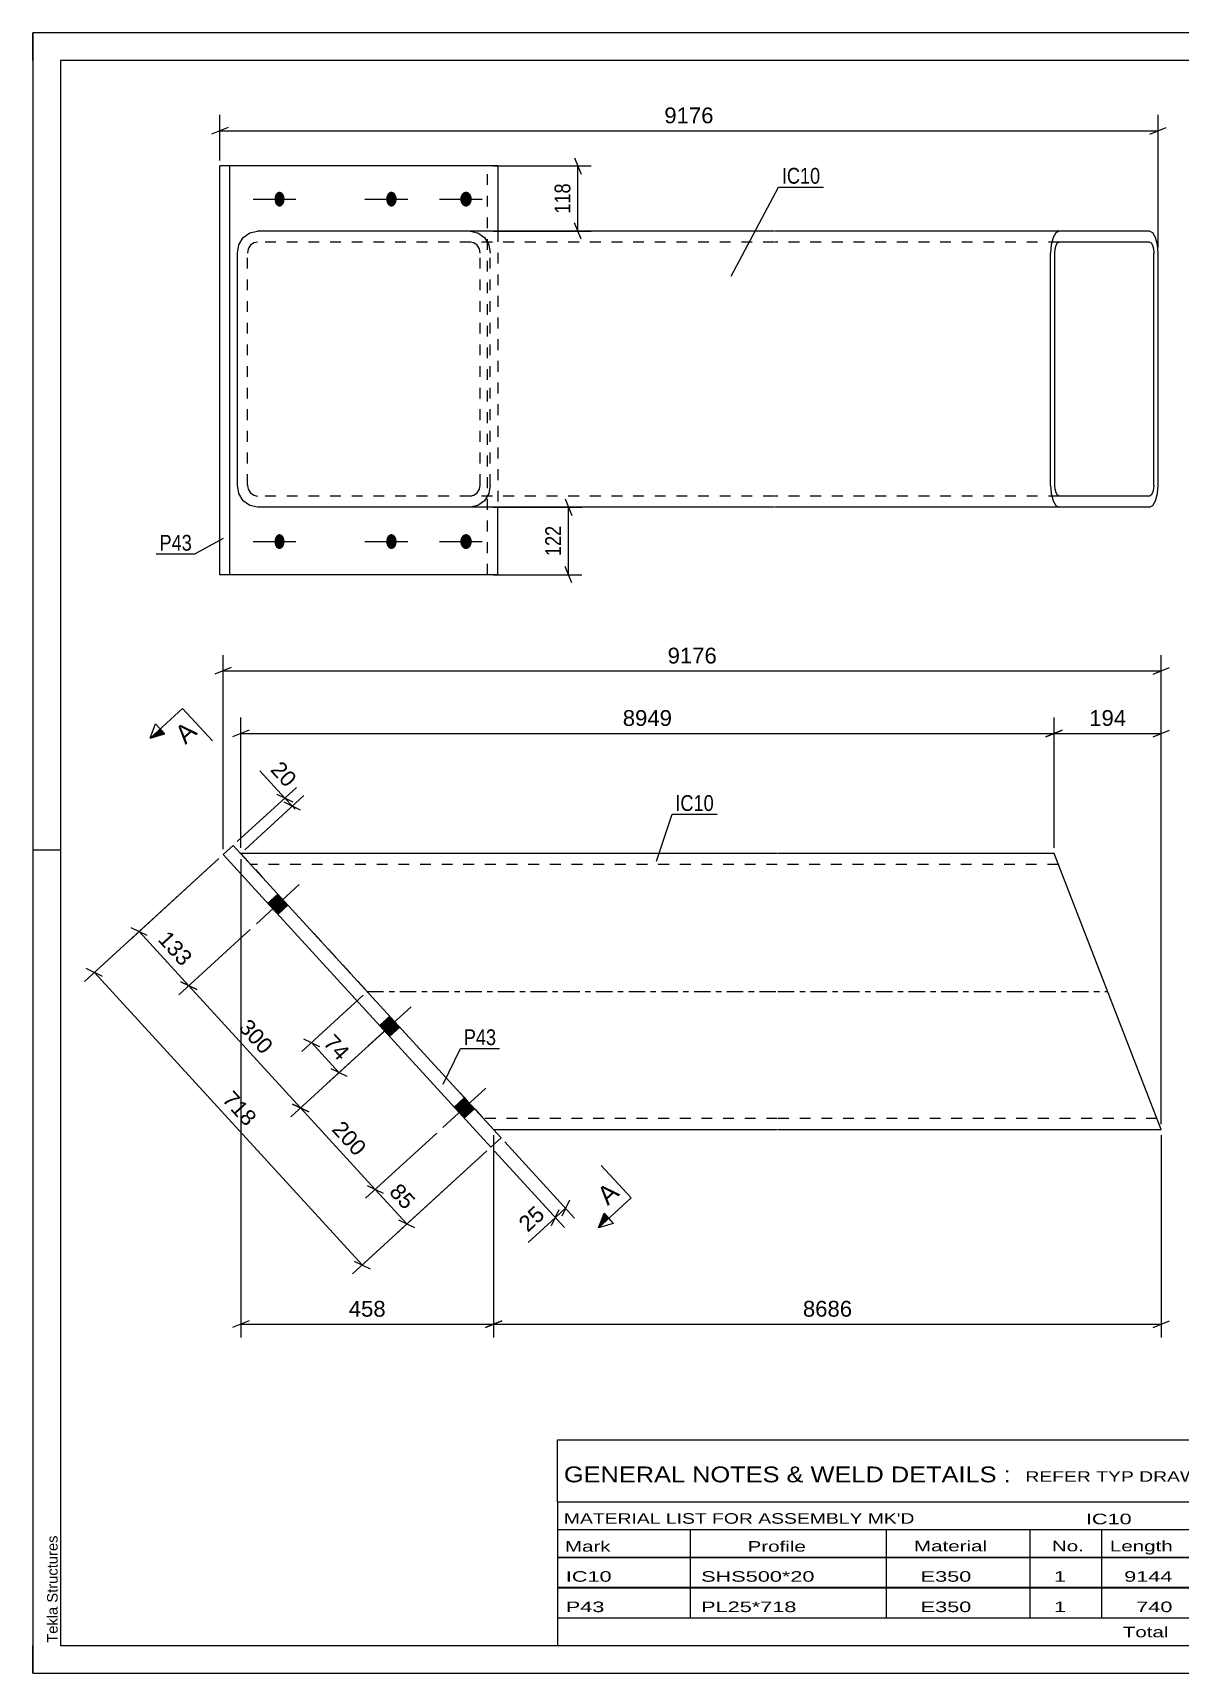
# Model space of a CAD drawing. Header units: millimetres. Extents: x 0 to 420, y 0 to 297.
# Drawn here: x 0 to 207.9, y 0 to 297 of the extents above; entities that cross this region are included whole.
import ezdxf

# ---------------------------------------------------------------- set-up
doc = ezdxf.new("R2010")
doc.units = ezdxf.units.MM
doc.linetypes.add('DXK_LINE_DOT2', pattern=[3.9198, 1.9599, -1.9599])
doc.linetypes.add('DXK_LINE_DOT3', pattern=[5.9187, 2.979, -0.9799, 0.9799, -0.9799])
doc.styles.add('Arial', font='ARIAL.TTF', dxfattribs={"height": 0.2})
doc.styles.add('Arial Narrow', font='ARIALN.TTF', dxfattribs={"height": 0.2})

# ---------------------------------------------------------------- blocks, each defined once
blk = doc.blocks.new('Unknown-762327585-1132')
at = {"color": 5, "linetype": 'Continuous'}
for p, q in [((420, 297), (0, 297)), ((0, 297), (0, 0)), ((0, 292), (0, 297)), ((415, 292), (5, 292)), ((5, 292), (5, 5)), ((5, 149), (0, 149)), ((0, 0), (0, 5)), ((5, 5), (415, 5)), ((0, 0), (420, 0))]:
    blk.add_line(p, q, dxfattribs=at)
at = {"color": 174, "linetype": 'Continuous', "style": 'Arial'}
blk.add_text('Tekla Structures', height=1.9102, rotation=90, dxfattribs=at).set_placement((4.5, 5.5))
blk = doc.blocks.new('Bolt-762327585-1946 - 1944')
at = {"linetype": 'Continuous'}
for points in [[(46.18, 139.08), (44.36, 141.07), (42.51, 139.38), (44.34, 137.39)], [(66.44, 116.96), (64.62, 118.95), (62.77, 117.26), (64.6, 115.27)], [(79.95, 102.21), (78.12, 104.2), (76.28, 102.51), (78.1, 100.52)]]:
    blk.add_hatch(color=1, dxfattribs=at).paths.add_polyline_path(points)
at = {"color": 1, "linetype": 'Continuous'}
for p, q in [((40.47, 135.69), (48.22, 142.78)), ((42.51, 139.38), (44.36, 141.07)), ((44.34, 137.39), (46.18, 139.08)), ((60.73, 113.56), (68.48, 120.65)), ((62.77, 117.26), (64.62, 118.95)), ((64.6, 115.27), (66.44, 116.96)), ((74.24, 98.81), (81.99, 105.9)), ((76.28, 102.51), (78.12, 104.2)), ((78.1, 100.52), (79.95, 102.21))]:
    blk.add_line(p, q, dxfattribs=at)
blk = doc.blocks.new('Bolt-762327585-1947 - 1944')
at = {"linetype": 'Continuous'}
for points in [[(46.18, 139.08), (44.36, 141.07), (42.51, 139.38), (44.34, 137.39)], [(66.44, 116.96), (64.62, 118.95), (62.77, 117.26), (64.6, 115.27)], [(79.95, 102.21), (78.12, 104.2), (76.28, 102.51), (78.1, 100.52)]]:
    blk.add_hatch(color=1, dxfattribs=at).paths.add_polyline_path(points)
at = {"color": 1, "linetype": 'Continuous'}
for p, q in [((40.47, 135.69), (48.22, 142.78)), ((42.51, 139.38), (44.36, 141.07)), ((44.34, 137.39), (46.18, 139.08)), ((60.73, 113.56), (68.48, 120.65)), ((62.77, 117.26), (64.62, 118.95)), ((64.6, 115.27), (66.44, 116.96)), ((74.24, 98.81), (81.99, 105.9)), ((76.28, 102.51), (78.12, 104.2)), ((78.1, 100.52), (79.95, 102.21))]:
    blk.add_line(p, q, dxfattribs=at)
blk = doc.blocks.new('Part-762327585-1952 - 1944')
at = {"color": 2, "linetype": 'Continuous'}
for p, q in [((134.78, 148.41), (37.64, 148.41)), ((184.88, 148.41), (134.88, 148.41)), ((204.31, 98.41), (184.88, 148.41)), ((83.43, 98.41), (134.78, 98.41)), ((134.88, 98.41), (204.31, 98.41))]:
    blk.add_line(p, q, dxfattribs=at)
at = {"color": 7, "linetype": 'DXK_LINE_DOT2'}
for p, q in [((37.64, 148.41), (83.43, 98.41)), ((134.78, 146.41), (39.47, 146.41)), ((185.65, 146.41), (134.88, 146.41)), ((134.78, 100.41), (81.59, 100.41)), ((203.53, 100.41), (134.88, 100.41))]:
    blk.add_line(p, q, dxfattribs=at)
at = {"color": 7, "linetype": 'DXK_LINE_DOT3'}
for p, q in [((60.53, 123.41), (134.78, 123.41)), ((134.88, 123.41), (194.59, 123.41))]:
    blk.add_line(p, q, dxfattribs=at)
blk = doc.blocks.new('Part-762327585-1953 - 1944')
at = {"color": 2, "linetype": 'Continuous'}
for p, q in [((36.29, 149.88), (34.44, 148.2)), ((36.29, 149.88), (84.78, 96.93)), ((34.44, 148.2), (82.93, 95.25)), ((84.78, 96.93), (82.93, 95.25))]:
    blk.add_line(p, q, dxfattribs=at)
blk = doc.blocks.new('Bolt-762327585-1913 - 1911')
at = {"linetype": 'Continuous'}
for points in [[(43.75, 204.89), (43.77, 205.17), (43.83, 205.44), (43.93, 205.68), (44.05, 205.89), (44.21, 206.06), (44.38, 206.17), (44.57, 206.23), (44.76, 206.23), (44.95, 206.17), (45.12, 206.06), (45.27, 205.89), (45.4, 205.68), (45.5, 205.44), (45.56, 205.17), (45.58, 204.89), (45.56, 204.61), (45.5, 204.34), (45.4, 204.09), (45.27, 203.88), (45.12, 203.72), (44.95, 203.6), (44.76, 203.54), (44.57, 203.54), (44.38, 203.6), (44.21, 203.72), (44.05, 203.88), (43.93, 204.09), (43.83, 204.34), (43.77, 204.61)], [(63.98, 204.89), (64, 205.17), (64.06, 205.44), (64.16, 205.68), (64.29, 205.89), (64.45, 206.06), (64.63, 206.17), (64.83, 206.23), (65.02, 206.23), (65.22, 206.17), (65.4, 206.06), (65.56, 205.89), (65.69, 205.68), (65.79, 205.44), (65.85, 205.17), (65.87, 204.89), (65.85, 204.61), (65.79, 204.34), (65.69, 204.09), (65.56, 203.88), (65.4, 203.72), (65.22, 203.6), (65.02, 203.54), (64.83, 203.54), (64.63, 203.6), (64.45, 203.72), (64.29, 203.88), (64.16, 204.09), (64.06, 204.34), (64, 204.61)], [(77.39, 204.89), (77.41, 205.17), (77.48, 205.44), (77.59, 205.68), (77.74, 205.89), (77.91, 206.06), (78.11, 206.17), (78.32, 206.23), (78.54, 206.23), (78.75, 206.17), (78.95, 206.06), (79.13, 205.89), (79.27, 205.68), (79.38, 205.44), (79.45, 205.17), (79.47, 204.89), (79.45, 204.61), (79.38, 204.34), (79.27, 204.09), (79.13, 203.88), (78.95, 203.72), (78.75, 203.6), (78.54, 203.54), (78.32, 203.54), (78.11, 203.6), (77.91, 203.72), (77.74, 203.88), (77.59, 204.09), (77.48, 204.34), (77.41, 204.61)]]:
    blk.add_hatch(color=1, dxfattribs=at).paths.add_polyline_path(points)
at = {"color": 1, "linetype": 'Continuous'}
for p, q in [((39.87, 204.89), (47.61, 204.89)), ((60.13, 204.89), (67.87, 204.89)), ((73.64, 204.89), (81.38, 204.89))]:
    blk.add_line(p, q, dxfattribs=at)
blk = doc.blocks.new('Bolt-762327585-1914 - 1911')
at = {"linetype": 'Continuous'}
for points in [[(43.75, 266.89), (43.77, 267.17), (43.83, 267.44), (43.93, 267.68), (44.05, 267.89), (44.21, 268.06), (44.38, 268.17), (44.57, 268.23), (44.76, 268.23), (44.95, 268.17), (45.12, 268.06), (45.27, 267.89), (45.4, 267.68), (45.5, 267.44), (45.56, 267.17), (45.58, 266.89), (45.56, 266.61), (45.5, 266.34), (45.4, 266.09), (45.27, 265.88), (45.12, 265.72), (44.95, 265.6), (44.76, 265.54), (44.57, 265.54), (44.38, 265.6), (44.21, 265.72), (44.05, 265.88), (43.93, 266.09), (43.83, 266.34), (43.77, 266.61)], [(63.98, 266.89), (64, 267.17), (64.06, 267.44), (64.16, 267.68), (64.29, 267.89), (64.45, 268.06), (64.63, 268.17), (64.83, 268.23), (65.02, 268.23), (65.22, 268.17), (65.4, 268.06), (65.56, 267.89), (65.69, 267.68), (65.79, 267.44), (65.85, 267.17), (65.87, 266.89), (65.85, 266.61), (65.79, 266.34), (65.69, 266.09), (65.56, 265.88), (65.4, 265.72), (65.22, 265.6), (65.02, 265.54), (64.83, 265.54), (64.63, 265.6), (64.45, 265.72), (64.29, 265.88), (64.16, 266.09), (64.06, 266.34), (64, 266.61)], [(77.39, 266.89), (77.41, 267.17), (77.48, 267.44), (77.59, 267.68), (77.74, 267.89), (77.91, 268.06), (78.11, 268.17), (78.32, 268.23), (78.54, 268.23), (78.75, 268.17), (78.95, 268.06), (79.13, 267.89), (79.27, 267.68), (79.38, 267.44), (79.45, 267.17), (79.47, 266.89), (79.45, 266.61), (79.38, 266.34), (79.27, 266.09), (79.13, 265.88), (78.95, 265.72), (78.75, 265.6), (78.54, 265.54), (78.32, 265.54), (78.11, 265.6), (77.91, 265.72), (77.74, 265.88), (77.59, 266.09), (77.48, 266.34), (77.41, 266.61)]]:
    blk.add_hatch(color=1, dxfattribs=at).paths.add_polyline_path(points)
at = {"color": 1, "linetype": 'Continuous'}
for p, q in [((39.87, 266.89), (47.61, 266.89)), ((60.13, 266.89), (67.87, 266.89)), ((73.64, 266.89), (81.38, 266.89))]:
    blk.add_line(p, q, dxfattribs=at)
blk = doc.blocks.new('Part-762327585-1919 - 1911')
at = {"color": 2, "linetype": 'Continuous'}
for p, q in [((37.03, 257.11), (37.31, 258.64)), ((37.31, 258.64), (38.11, 259.94)), ((38.11, 259.94), (39.29, 260.81)), ((39.29, 260.81), (40.7, 261.11)), ((134.17, 261.11), (40.7, 261.11)), ((202.15, 261.11), (134.27, 261.11)), ((184.39, 258.64), (184.27, 257.11)), ((184.73, 259.94), (184.39, 258.64)), ((185.23, 260.81), (184.73, 259.94)), ((185.11, 257.88), (185.28, 258.53)), ((185.83, 261.11), (185.23, 260.81)), ((185.28, 258.53), (185.53, 258.96)), ((185.53, 258.96), (185.83, 259.11)), ((202.15, 259.11), (185.83, 259.11)), ((202.75, 260.81), (202.15, 261.11)), ((202.15, 259.11), (202.45, 258.96)), ((202.45, 258.96), (202.7, 258.53)), ((202.7, 258.53), (202.87, 257.88)), ((203.25, 259.94), (202.75, 260.81)), ((203.59, 258.64), (203.25, 259.94)), ((203.71, 257.11), (203.59, 258.64)), ((37.03, 215.11), (37.03, 257.11)), ((184.27, 215.11), (184.27, 257.11)), ((185.05, 257.11), (185.11, 257.88)), ((185.05, 215.11), (185.05, 257.11)), ((202.87, 257.88), (202.93, 257.11)), ((202.93, 215.11), (202.93, 257.11)), ((203.71, 215.11), (203.71, 257.11)), ((37.31, 213.58), (37.03, 215.11)), ((184.27, 215.11), (184.39, 213.58)), ((185.11, 214.35), (185.05, 215.11)), ((185.28, 213.7), (185.11, 214.35)), ((202.87, 214.35), (202.7, 213.7)), ((202.93, 215.11), (202.87, 214.35)), ((203.59, 213.58), (203.71, 215.11)), ((38.11, 212.28), (37.31, 213.58)), ((39.29, 211.42), (38.11, 212.28)), ((40.7, 211.11), (39.29, 211.42)), ((134.17, 211.11), (40.7, 211.11)), ((202.15, 211.11), (134.27, 211.11)), ((184.39, 213.58), (184.73, 212.28)), ((184.73, 212.28), (185.23, 211.42)), ((185.23, 211.42), (185.83, 211.11)), ((185.53, 213.26), (185.28, 213.7)), ((185.83, 213.11), (185.53, 213.26)), ((202.15, 213.11), (185.83, 213.11)), ((202.45, 213.26), (202.15, 213.11)), ((202.15, 211.11), (202.75, 211.42)), ((202.7, 213.7), (202.45, 213.26)), ((202.75, 211.42), (203.25, 212.28)), ((203.25, 212.28), (203.59, 213.58))]:
    blk.add_line(p, q, dxfattribs=at)
at = {"color": 7, "linetype": 'DXK_LINE_DOT2'}
for p, q in [((39.4, 258.53), (39, 257.88)), ((40, 258.96), (39.4, 258.53)), ((40.7, 259.11), (40, 258.96)), ((134.17, 259.11), (40.7, 259.11)), ((79.16, 261.11), (80.56, 260.81)), ((79.86, 258.96), (79.16, 259.11)), ((80.45, 258.53), (79.86, 258.96)), ((80.85, 257.88), (80.45, 258.53)), ((80.56, 260.81), (81.75, 259.94)), ((81.75, 259.94), (82.54, 258.64)), ((82.54, 258.64), (82.82, 257.11)), ((185.83, 259.11), (134.27, 259.11)), ((39, 257.88), (38.86, 257.11)), ((38.86, 215.11), (38.86, 257.11)), ((80.99, 257.11), (80.85, 257.88)), ((80.99, 215.11), (80.99, 257.11)), ((82.82, 215.11), (82.82, 257.11)), ((38.86, 215.11), (39, 214.35)), ((39, 214.35), (39.4, 213.7)), ((80.45, 213.7), (80.85, 214.35)), ((80.85, 214.35), (80.99, 215.11)), ((82.82, 215.11), (82.54, 213.58)), ((39.4, 213.7), (40, 213.26)), ((40, 213.26), (40.7, 213.11)), ((134.17, 213.11), (40.7, 213.11)), ((79.16, 213.11), (79.86, 213.26)), ((80.56, 211.42), (79.16, 211.11)), ((79.86, 213.26), (80.45, 213.7)), ((81.75, 212.28), (80.56, 211.42)), ((82.54, 213.58), (81.75, 212.28)), ((185.83, 213.11), (134.27, 213.11))]:
    blk.add_line(p, q, dxfattribs=at)
blk = doc.blocks.new('Part-762327585-1920 - 1911')
at = {"color": 2, "linetype": 'Continuous'}
for p, q in [((84.17, 272.89), (33.84, 272.89)), ((33.84, 198.89), (33.84, 272.89)), ((35.68, 198.89), (35.68, 272.89)), ((84.17, 272.89), (84.17, 261.11)), ((84.17, 198.89), (84.17, 211.11)), ((84.17, 198.89), (33.84, 198.89))]:
    blk.add_line(p, q, dxfattribs=at)
at = {"color": 7, "linetype": 'DXK_LINE_DOT2'}
for p, q in [((82.33, 198.89), (82.33, 272.89)), ((84.17, 261.11), (84.17, 211.11))]:
    blk.add_line(p, q, dxfattribs=at)
blk = doc.blocks.new('StraightDimension-762327585-3342 - 1944')
at = {"color": 7, "linetype": 'Continuous'}
for p, q in [((184.88, 149.41), (184.88, 173.01)), ((204.31, 99.41), (204.31, 173.01)), ((186.38, 170.76), (183.38, 169.56)), ((184.88, 170.16), (204.31, 170.16)), ((202.81, 169.56), (205.81, 170.76))]:
    blk.add_line(p, q, dxfattribs=at)
at = {"color": 0}
blk.add_wipeout([(198.53, 170.91), (198.53, 175.11), (190.66, 175.11), (190.66, 170.91)], dxfattribs=at)
at = {"color": 3, "style": 'Arial'}
blk.add_text('194', height=2.865, dxfattribs=at).set_placement((191.26, 171.51))
blk = doc.blocks.new('StraightDimension-762327585-3343 - 1944')
at = {"color": 7, "linetype": 'Continuous'}
for p, q in [((37.64, 149.41), (37.64, 173.01)), ((184.88, 149.41), (184.88, 173.01)), ((39.14, 170.76), (36.14, 169.56)), ((37.64, 170.16), (184.88, 170.16)), ((183.38, 169.56), (186.38, 170.76))]:
    blk.add_line(p, q, dxfattribs=at)
at = {"color": 0}
blk.add_wipeout([(116.3, 170.91), (116.3, 175.11), (106.21, 175.11), (106.21, 170.91)], dxfattribs=at)
at = {"color": 3, "style": 'Arial'}
blk.add_text('8949', height=2.865, dxfattribs=at).set_placement((106.81, 171.51))
blk = doc.blocks.new('StraightDimension-762327585-3072 - 1944')
at = {"color": 7, "linetype": 'Continuous'}
for p, q in [((37.02, 150.56), (47.74, 160.37)), ((38.37, 149.09), (49.09, 158.9)), ((44.18, 159.15), (47.09, 157.75)), ((48.44, 156.27), (45.53, 157.68)), ((45.64, 158.45), (46.99, 156.98)), ((46.99, 156.98), (47.48, 156.44))]:
    blk.add_line(p, q, dxfattribs=at)
at = {"color": 0}
blk.add_wipeout([(45.84, 159.34), (48.93, 162.18), (45.12, 166.35), (42.02, 163.51)], dxfattribs=at)
at = {"color": 7, "linetype": 'Continuous'}
blk.add_line((45.64, 158.45), (41.11, 163.39), dxfattribs=at)
blk.add_line((45.64, 158.45), (41.11, 163.39), dxfattribs=at)
at = {"color": 3, "style": 'Arial'}
blk.add_text('20', height=2.865, rotation=-47.5154, dxfattribs=at).set_placement((42.87, 163.47))
blk = doc.blocks.new('StraightDimension-762327585-3080 - 1944')
at = {"color": 7, "linetype": 'Continuous'}
for p, q in [((85.45, 96.2), (98.08, 82.4)), ((83.61, 94.51), (96.24, 80.71)), ((93.92, 81.03), (95.32, 83.94)), ((94.62, 82.48), (96.46, 84.17)), ((97.16, 85.63), (95.76, 82.72))]:
    blk.add_line(p, q, dxfattribs=at)
at = {"color": 0}
blk.add_wipeout([(93.73, 82.68), (90.89, 85.78), (86.72, 81.97), (89.56, 78.87)], dxfattribs=at)
at = {"color": 7, "linetype": 'Continuous'}
blk.add_line((94.62, 82.48), (89.68, 77.96), dxfattribs=at)
blk.add_line((94.62, 82.48), (89.68, 77.96), dxfattribs=at)
at = {"color": 3, "style": 'Arial'}
blk.add_text('25', height=2.865, rotation=42.4848, dxfattribs=at).set_placement((89.6, 79.72))
blk = doc.blocks.new('StraightDimension-762327585-3103 - 1944')
at = {"color": 7, "linetype": 'Continuous'}
for p, q in [((33.7, 147.52), (9.37, 125.24)), ((12.6, 126.16), (9.69, 127.56)), ((11.14, 126.86), (59.63, 73.91)), ((82.2, 94.57), (57.86, 72.29)), ((58.18, 74.61), (61.09, 73.21))]:
    blk.add_line(p, q, dxfattribs=at)
at = {"color": 0}
blk.add_wipeout([(38.6, 97.99), (41.7, 100.83), (36.38, 106.63), (33.28, 103.79)], dxfattribs=at)
at = {"color": 3, "style": 'Arial'}
blk.add_text('718', height=2.865, rotation=-47.5154, dxfattribs=at).set_placement((34.13, 103.76))
blk = doc.blocks.new('StraightDimension-762327585-3331 - 1944')
at = {"color": 7, "linetype": 'Continuous'}
for p, q in [((34.44, 149.2), (34.44, 184.31)), ((204.31, 99.41), (204.31, 184.31)), ((35.94, 182.06), (32.94, 180.86)), ((34.44, 181.46), (204.31, 181.46)), ((202.81, 180.86), (205.81, 182.06))]:
    blk.add_line(p, q, dxfattribs=at)
at = {"color": 0}
blk.add_wipeout([(124.42, 182.21), (124.42, 186.41), (114.33, 186.41), (114.33, 182.21)], dxfattribs=at)
at = {"color": 3, "style": 'Arial'}
blk.add_text('9176', height=2.865, dxfattribs=at).set_placement((114.93, 182.81))
blk = doc.blocks.new('StraightDimension-762327585-5108 - 1944')
at = {"color": 7, "linetype": 'Continuous'}
for p, q in [((39.37, 134.67), (26.46, 122.85)), ((29.68, 123.77), (26.77, 125.17)), ((28.23, 124.47), (48.49, 102.35)), ((59.63, 112.55), (46.72, 100.73)), ((47.03, 103.05), (49.95, 101.65))]:
    blk.add_line(p, q, dxfattribs=at)
at = {"color": 0}
blk.add_wipeout([(41.57, 111.02), (44.67, 113.85), (39.35, 119.66), (36.25, 116.82)], dxfattribs=at)
at = {"color": 3, "style": 'Arial'}
blk.add_text('300', height=2.865, rotation=-47.5154, dxfattribs=at).set_placement((37.1, 116.78))
blk = doc.blocks.new('StraightDimension-762327585-3370 - 1944')
at = {"color": 7, "linetype": 'Continuous'}
for p, q in [((83.43, 97.41), (83.43, 60.8)), ((204.31, 97.41), (204.31, 60.8)), ((84.93, 63.8), (81.93, 62.6)), ((83.43, 63.2), (204.31, 63.2)), ((202.81, 62.6), (205.81, 63.8))]:
    blk.add_line(p, q, dxfattribs=at)
at = {"color": 0}
blk.add_wipeout([(148.92, 63.95), (148.92, 68.15), (138.82, 68.15), (138.82, 63.95)], dxfattribs=at)
at = {"color": 3, "style": 'Arial'}
blk.add_text('8686', height=2.865, dxfattribs=at).set_placement((139.42, 64.55))
blk = doc.blocks.new('StraightDimension-762327585-3371 - 1944')
at = {"color": 7, "linetype": 'Continuous'}
for p, q in [((37.64, 147.41), (37.64, 60.8)), ((83.43, 97.41), (83.43, 60.8)), ((39.14, 63.8), (36.14, 62.6)), ((37.64, 63.2), (83.43, 63.2)), ((81.93, 62.6), (84.93, 63.8))]:
    blk.add_line(p, q, dxfattribs=at)
at = {"color": 0}
blk.add_wipeout([(64.47, 63.95), (64.47, 68.15), (56.6, 68.15), (56.6, 63.95)], dxfattribs=at)
at = {"color": 3, "style": 'Arial'}
blk.add_text('458', height=2.865, dxfattribs=at).set_placement((57.2, 64.55))
blk = doc.blocks.new('StraightDimension-762327585-5106 - 1944')
at = {"color": 7, "linetype": 'Continuous'}
for p, q in [((73.14, 97.8), (60.23, 85.98)), ((82.2, 94.57), (65.97, 79.71)), ((60.54, 88.3), (63.45, 86.9)), ((62, 87.6), (67.74, 81.33)), ((69.19, 80.63), (66.28, 82.03))]:
    blk.add_line(p, q, dxfattribs=at)
at = {"color": 0}
blk.add_wipeout([(67.33, 82.89), (70.43, 85.73), (66.61, 89.89), (63.51, 87.05)], dxfattribs=at)
at = {"color": 3, "style": 'Arial'}
blk.add_text('85', height=2.865, rotation=-47.5154, dxfattribs=at).set_placement((64.36, 87.02))
blk = doc.blocks.new('StraightDimension-762327585-5107 - 1944')
at = {"color": 7, "linetype": 'Continuous'}
for p, q in [((59.63, 112.55), (46.72, 100.73)), ((49.95, 101.65), (47.03, 103.05)), ((48.49, 102.35), (62, 87.6)), ((73.14, 97.8), (60.23, 85.98)), ((60.54, 88.3), (63.45, 86.9))]:
    blk.add_line(p, q, dxfattribs=at)
at = {"color": 0}
blk.add_wipeout([(58.45, 92.58), (61.55, 95.41), (56.24, 101.22), (53.14, 98.38)], dxfattribs=at)
at = {"color": 3, "style": 'Arial'}
blk.add_text('200', height=2.865, rotation=-47.5154, dxfattribs=at).set_placement((53.99, 98.35))
blk = doc.blocks.new('StraightDimension-762327585-5109 - 1944')
at = {"color": 7, "linetype": 'Continuous'}
for p, q in [((33.7, 147.52), (17.48, 132.66)), ((20.7, 133.58), (17.79, 134.98)), ((19.25, 134.28), (28.23, 124.47)), ((39.37, 134.67), (26.46, 122.85)), ((26.77, 125.17), (29.68, 123.77))]:
    blk.add_line(p, q, dxfattribs=at)
at = {"color": 0}
blk.add_wipeout([(26.95, 126.98), (30.05, 129.82), (24.73, 135.62), (21.63, 132.79)], dxfattribs=at)
at = {"color": 3, "style": 'Arial'}
blk.add_text('133', height=2.865, rotation=-47.5154, dxfattribs=at).set_placement((22.48, 132.75))
blk = doc.blocks.new('StraightDimension-762327585-5138 - 1944')
at = {"color": 7, "linetype": 'Continuous'}
for p, q in [((59.79, 122.73), (48.68, 112.56)), ((64.79, 117.28), (53.68, 107.1)), ((49, 114.88), (51.91, 113.48)), ((50.45, 114.18), (55.45, 108.72)), ((56.9, 108.02), (53.99, 109.42))]:
    blk.add_line(p, q, dxfattribs=at)
at = {"color": 0}
blk.add_wipeout([(55.41, 109.87), (58.51, 112.71), (54.69, 116.88), (51.6, 114.04)], dxfattribs=at)
at = {"color": 3, "style": 'Arial'}
blk.add_text('74', height=2.865, rotation=-47.5154, dxfattribs=at).set_placement((52.44, 114))
blk = doc.blocks.new('StraightDimension-762327585-1937 - 1911')
at = {"color": 7, "linetype": 'Continuous'}
for p, q in [((83.33, 211.11), (99.39, 211.11)), ((96.39, 212.61), (97.59, 209.61)), ((96.99, 198.89), (96.99, 211.11)), ((97.59, 197.39), (96.39, 200.39)), ((83.33, 198.89), (99.39, 198.89))]:
    blk.add_line(p, q, dxfattribs=at)
at = {"color": 0}
blk.add_wipeout([(96.24, 208.34), (92.04, 208.34), (92.04, 201.66), (96.24, 201.66)], dxfattribs=at)
at = {"color": 3, "style": 'Arial Narrow'}
blk.add_text('122', height=2.863, rotation=90.0002, dxfattribs=at).set_placement((95.64, 202.26))
blk = doc.blocks.new('StraightDimension-762327585-4102 - 1911')
at = {"color": 7, "linetype": 'Continuous'}
for p, q in [((35.34, 279.87), (32.34, 278.67)), ((33.84, 273.89), (33.84, 282.12)), ((33.84, 279.27), (203.71, 279.27)), ((202.21, 278.67), (205.21, 279.87)), ((203.71, 258.11), (203.71, 282.12))]:
    blk.add_line(p, q, dxfattribs=at)
at = {"color": 0}
blk.add_wipeout([(123.82, 280.02), (123.82, 284.22), (113.73, 284.22), (113.73, 280.02)], dxfattribs=at)
at = {"color": 3, "style": 'Arial'}
blk.add_text('9176', height=2.865, dxfattribs=at).set_placement((114.33, 280.62))
blk = doc.blocks.new('StraightDimension-762327585-1932 - 1911')
at = {"color": 7, "linetype": 'Continuous'}
for p, q in [((98.07, 274.39), (99.27, 271.39)), ((83.33, 272.89), (101.07, 272.89)), ((98.67, 261.11), (98.67, 272.89)), ((99.27, 259.61), (98.07, 262.61)), ((83.33, 261.11), (101.07, 261.11))]:
    blk.add_line(p, q, dxfattribs=at)
at = {"color": 0}
blk.add_wipeout([(97.92, 270.34), (93.72, 270.34), (93.72, 263.66), (97.92, 263.66)], dxfattribs=at)
at = {"color": 3, "style": 'Arial Narrow'}
blk.add_text('118', height=2.863, rotation=90.0002, dxfattribs=at).set_placement((97.32, 264.26))
blk = doc.blocks.new('Unknown-762327585-5318')
at = {"color": 7, "linetype": 'Continuous'}
for p, q in [((95, 42.25), (255, 42.25)), ((95, 31), (95, 42.25)), ((255, 42.25), (255, 31)), ((95, 31), (255, 31)), ((95, 31), (95, 26)), ((255, 31), (255, 26)), ((95, 26), (255, 26)), ((95, 26), (95, 21)), ((119, 26), (119, 21)), ((154.5, 26), (154.5, 21)), ((180.5, 26), (180.5, 21)), ((193.5, 26), (193.5, 21)), ((211, 26), (211, 21)), ((233, 26), (233, 21)), ((255, 26), (255, 21)), ((95, 21), (255, 21)), ((95, 20.95), (95, 15.55)), ((95, 20.95), (255, 20.95)), ((119, 21), (119, 15.5)), ((154.5, 21), (154.5, 15.5)), ((180.5, 21), (180.5, 15.5)), ((193.5, 21), (193.5, 15.5)), ((211, 21), (211, 15.5)), ((233, 21), (233, 15.5)), ((255, 20.95), (255, 15.55)), ((95, 15.55), (255, 15.55)), ((95, 15.45), (95, 10.05)), ((95, 15.45), (255, 15.45)), ((119, 15.5), (119, 10)), ((154.5, 15.5), (154.5, 10)), ((180.5, 15.5), (180.5, 10)), ((193.5, 15.5), (193.5, 10)), ((211, 15.5), (211, 10)), ((233, 15.5), (233, 10)), ((255, 15.45), (255, 10.05)), ((95, 10.05), (255, 10.05)), ((95, 10), (255, 10)), ((95, 10), (95, 5)), ((211, 10), (211, 5)), ((233, 10), (233, 5)), ((255, 10), (255, 5)), ((95, 5), (255, 5))]:
    blk.add_line(p, q, dxfattribs=at)
at = {"color": 7, "style": 'Arial Narrow'}
for s, height, width, p in [('GENERAL NOTES & WELD DETAILS :', 2.8633, 1.4, (96.15, 34.56)), ('REFER TYP DRAWING TYP-01', 1.9089, 1.6, (179.7, 34.66)), ("MATERIAL LIST FOR ASSEMBLY MK'D", 1.9089, 1.6, (96.15, 27.06)), ('IC10', 1.909, 1.794707, (190.65, 26.97)), ('1', 1.91, 1.794707, (217.08, 27.06)), ('No. Required', 1.9089, 1.6, (226.41, 27.06)), ('Mark', 1.909, 1.7, (96.34, 22)), ('Profile', 1.909, 1.7, (129.41, 22)), ('Material', 1.909, 1.7, (159.54, 22.06)), ('No.', 1.909, 1.7, (184.5, 22.06)), ('Length', 1.909, 1.7, (195, 22.06)), ('Area', 1.909, 1.7, (217.5, 22.06)), ('Weight', 1.909, 1.7, (237, 22.06))]:
    blk.add_text(s, height=height, dxfattribs=dict(at, width=width)).set_placement(p)
at = {"color": 7, "linetype": 'Continuous', "style": 'Arial Narrow'}
for s, height, width, p in [('IC10', 1.909, 1.794707, (96.5, 16.56)), ('SHS500*20', 1.909, 1.794707, (121, 16.56)), ('E350', 1.909, 1.794707, (160.74, 16.56)), ('1', 1.91, 1.794707, (184.86, 16.56)), ('9144', 1.909, 1.794707, (197.58, 16.56)), ('17.7', 1.909, 1.794707, (219.13, 16.56)), ('2658.0', 1.909, 1.794707, (235.77, 16.56)), ('P43', 1.909, 1.794707, (96.5, 11.06)), ('PL25*718', 1.909, 1.794707, (121, 11.06)), ('E350', 1.909, 1.794707, (160.74, 11.06)), ('1', 1.91, 1.794707, (184.86, 11.06)), ('740', 1.909, 1.794707, (199.77, 11.06)), ('1.1', 1.909, 1.794707, (221.32, 11.06)), ('104.3', 1.909, 1.794707, (237.96, 11.06)), ('Total', 1.909, 1.7, (197.33, 6.5)), ('18.8', 1.909, 1.794707, (218.64, 6.5)), ('2762.3', 1.909, 1.794707, (235.77, 6.5))]:
    blk.add_text(s, height=height, dxfattribs=dict(at, width=width)).set_placement(p)
blk = doc.blocks.new('Mark-762327585-1948 - 1944')
at = {"color": 0}
blk.add_wipeout([(123.29, 156.11), (123.29, 159.11), (116.34, 159.11), (116.34, 156.11)], dxfattribs=at)
blk.add_wipeout([(123.29, 156.11), (123.29, 159.11), (116.34, 159.11), (116.34, 156.11)], dxfattribs=at)
at = {"color": 30, "linetype": 'Continuous'}
for p, q in [((112.9, 147), (115.74, 155.51)), ((115.74, 155.51), (123.89, 155.51))]:
    blk.add_line(p, q, dxfattribs=at)
at = {"color": 3, "style": 'Arial Narrow'}
blk.add_text('IC10', height=2.863, dxfattribs=at).set_placement((116.34, 156.11))
blk = doc.blocks.new('Mark-762327585-4118 - 1944')
at = {"color": 0}
blk.add_wipeout([(83.88, 113.71), (83.88, 116.71), (78.03, 116.71), (78.03, 113.71)], dxfattribs=at)
blk.add_wipeout([(83.88, 113.71), (83.88, 116.71), (78.03, 116.71), (78.03, 113.71)], dxfattribs=at)
at = {"color": 30, "linetype": 'Continuous'}
for p, q in [((74.28, 106.64), (77.43, 113.11)), ((77.43, 113.11), (84.48, 113.11))]:
    blk.add_line(p, q, dxfattribs=at)
at = {"color": 3, "style": 'Arial Narrow'}
blk.add_text('P43', height=2.863, dxfattribs=at).set_placement((78.03, 113.71))
blk = doc.blocks.new('SectionMark-762327585-4656 - 1944')
at = {"color": 6, "linetype": 'Continuous'}
for p, q in [((21.22, 169.29), (22.22, 171.9)), ((105.09, 81.41), (102.41, 80.64))]:
    blk.add_line(p, q, dxfattribs=at)
at = {"color": 0, "linetype": 'Continuous'}
for points in [[(29.93, 170.15), (27.57, 172.73), (25.28, 170.63), (27.64, 168.05)], [(106.39, 86.66), (104.02, 89.24), (101.73, 87.14), (104.09, 84.56)]]:
    blk.add_wipeout(points, dxfattribs=at)
at = {"linetype": 'Continuous'}
for points in [[(23.07, 170.98), (23.91, 170.06), (21.22, 169.29)], [(103.41, 83.26), (104.25, 82.33), (102.41, 80.64)]]:
    blk.add_hatch(color=6, dxfattribs=at).paths.add_polyline_path(points)
at = {"color": 6, "linetype": 'Continuous'}
for p, q in [((27.12, 174.69), (21.22, 169.29)), ((27.12, 174.69), (32.53, 168.79)), ((21.22, 169.29), (23.91, 170.06)), ((23.91, 170.06), (22.22, 171.9)), ((108.31, 86.05), (102.9, 91.95)), ((108.31, 86.05), (102.41, 80.64)), ((102.41, 80.64), (103.41, 83.26)), ((103.41, 83.26), (105.09, 81.41))]:
    blk.add_line(p, q, dxfattribs=at)
at = {"color": 3, "linetype": 'Continuous', "style": 'Arial'}
for p in [(27.64, 168.05), (104.09, 84.56)]:
    blk.add_text('A', height=3.34, rotation=42.4848, dxfattribs=at).set_placement(p)
blk = doc.blocks.new('Mark-762327585-1915 - 1911')
at = {"color": 0}
blk.add_wipeout([(142.55, 269.68), (142.55, 272.68), (135.61, 272.68), (135.61, 269.68)], dxfattribs=at)
blk.add_wipeout([(142.55, 269.68), (142.55, 272.68), (135.61, 272.68), (135.61, 269.68)], dxfattribs=at)
at = {"color": 30, "linetype": 'Continuous'}
for p, q in [((126.41, 252.91), (135.01, 269.08)), ((135.01, 269.08), (143.15, 269.08))]:
    blk.add_line(p, q, dxfattribs=at)
at = {"color": 3, "style": 'Arial Narrow'}
blk.add_text('IC10', height=2.863, dxfattribs=at).set_placement((135.61, 269.68))
blk = doc.blocks.new('Mark-762327585-4110 - 1911')
at = {"color": 0}
blk.add_wipeout([(28.79, 203.24), (28.79, 206.24), (22.94, 206.24), (22.94, 203.24)], dxfattribs=at)
blk.add_wipeout([(28.79, 203.24), (28.79, 206.24), (22.94, 206.24), (22.94, 203.24)], dxfattribs=at)
at = {"color": 30, "linetype": 'Continuous'}
for p in [(34.47, 205.45), (22.34, 202.64)]:
    blk.add_line(p, (29.39, 202.64), dxfattribs=at)
at = {"color": 3, "style": 'Arial Narrow'}
blk.add_text('P43', height=2.863, dxfattribs=at).set_placement((22.94, 203.24))

msp = doc.modelspace()

# ---------------------------------------------------------------- block references
for name in ['Unknown-762327585-1132', 'Part-762327585-1920 - 1911', 'Bolt-762327585-1914 - 1911', 'Part-762327585-1919 - 1911', 'Bolt-762327585-1913 - 1911', 'Part-762327585-1953 - 1944', 'Part-762327585-1952 - 1944', 'Bolt-762327585-1946 - 1944', 'Bolt-762327585-1947 - 1944', 'Unknown-762327585-5318']:
    msp.add_blockref(name, (0, 0))

# ---------------------------------------------------------------- next in the draw order: block references
for name in ['StraightDimension-762327585-4102 - 1911', 'StraightDimension-762327585-1937 - 1911', 'Mark-762327585-4110 - 1911', 'StraightDimension-762327585-3342 - 1944', 'StraightDimension-762327585-3080 - 1944']:
    msp.add_blockref(name, (0, 0))

# ---------------------------------------------------------------- next in the draw order: block references
for name in ['StraightDimension-762327585-1932 - 1911', 'Mark-762327585-1915 - 1911', 'StraightDimension-762327585-3343 - 1944', 'StraightDimension-762327585-3103 - 1944']:
    msp.add_blockref(name, (0, 0))

# ---------------------------------------------------------------- next in the draw order: block references
for name in ['StraightDimension-762327585-3072 - 1944', 'StraightDimension-762327585-3370 - 1944']:
    msp.add_blockref(name, (0, 0))

# ---------------------------------------------------------------- next in the draw order: block references
msp.add_blockref('StraightDimension-762327585-3331 - 1944', (0, 0))

# ---------------------------------------------------------------- next in the draw order: block references
for name in ['Mark-762327585-1948 - 1944', 'StraightDimension-762327585-5108 - 1944']:
    msp.add_blockref(name, (0, 0))

# ---------------------------------------------------------------- next in the draw order: block references
msp.add_blockref('StraightDimension-762327585-3371 - 1944', (0, 0))

# ---------------------------------------------------------------- next in the draw order: block references
for name in ['StraightDimension-762327585-5109 - 1944', 'StraightDimension-762327585-5106 - 1944']:
    msp.add_blockref(name, (0, 0))

# ---------------------------------------------------------------- next in the draw order: block references
msp.add_blockref('StraightDimension-762327585-5107 - 1944', (0, 0))

# ---------------------------------------------------------------- next in the draw order: block references
for name in ['StraightDimension-762327585-5138 - 1944', 'Mark-762327585-4118 - 1944']:
    msp.add_blockref(name, (0, 0))

# ---------------------------------------------------------------- next in the draw order: block references
msp.add_blockref('SectionMark-762327585-4656 - 1944', (0, 0))

doc.saveas('drawing.dxf')
